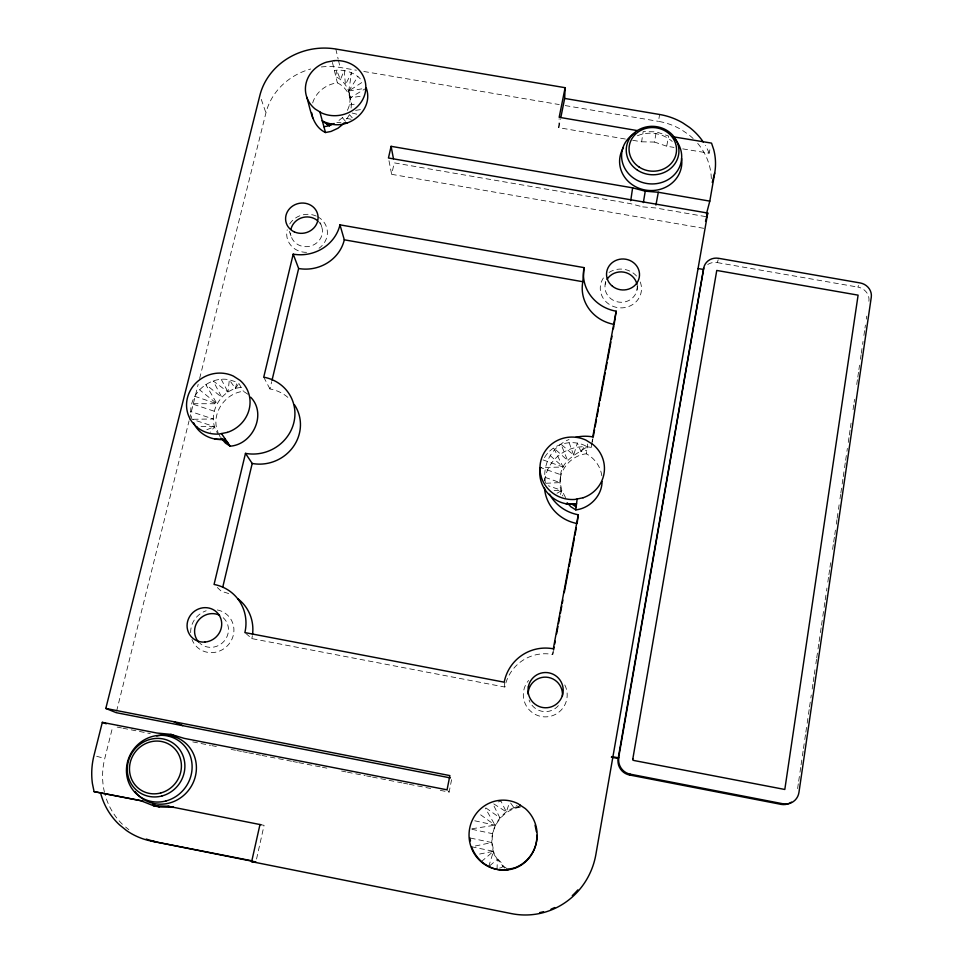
<?xml version="1.0" encoding="UTF-8"?>
<svg xmlns="http://www.w3.org/2000/svg" width="963" height="963" viewBox="0 0 963 963"><rect width="100%" height="100%" fill="white"/><g stroke="black" fill="none" stroke-linecap="round" stroke-linejoin="round"><path stroke-width="0.72" stroke-dasharray="4.82 3.61" d="M497.028 869.493L497.377 859.321C483.727 839.555 496.511 809.967 520.104 805.983M625.348 139.033L558.781 127.682L559.118 118.774M544.468 457.654C552.63 443.245 573.129 438.358 587.201 446.772C576.548 454.139 562.585 459.941 560.538 474.615C559.804 481.789 559.359 489.469 562.837 496.017M347.354 110.372C353.746 98.443 348.064 82.421 335.894 76.751L336.532 70.13C346.03 69.697 355.973 73.116 361.98 80.748M351.086 108.085L351.459 103.884L348.714 91.004L351.567 72.682L345.428 84.732L344.26 70.504L340.457 79.508L336.532 70.13L334.402 70.552M245.866 633.437L251.812 638.601L504.853 687.052A41.337 41.12 64.4 0 1 552.75 654.467L553.027 651.638M241.147 387.403C219.997 389.221 205.564 415.522 217.831 433.663M214.075 411.165L191.625 403.702L216.976 403.75L205.733 384.466L221.731 397.238L213.184 380.939L228.014 392.049L229.338 379.771C207.478 375.221 185.077 397.37 192.01 419.29L214.508 426.657L210.416 432.17M605.185 284.254L605.534 281.437M601.815 475.746C600.539 466.501 594.544 458.111 586.286 453.79L587.55 444.063M544.625 480.898A39.904 38.713 8 0 1 591.294 447.398L592.582 438.213M797.605 788.601L798.471 782.654M798.688 781.174L799.772 773.746M799.988 772.254L800.867 766.319M801.084 764.827L802.167 757.4M802.384 755.919L803.25 749.972M803.467 748.492L804.562 741.065M804.779 739.572L805.646 733.625M805.862 732.145L806.946 724.718M807.163 723.225L808.258 715.798M808.475 714.317L809.341 708.371M809.558 706.89L810.641 699.463M810.858 697.97L811.291 694.997M812.17 689.063L813.037 683.116M813.254 681.635L814.12 675.689M814.337 674.208L814.987 669.742M815.866 663.808L816.516 659.342M816.732 657.861L817.816 650.434M818.032 648.942L818.899 643.007M819.128 641.514L820.211 634.087M820.428 632.607L821.295 626.66M821.511 625.18L822.595 617.74M822.823 616.26L823.907 608.833M824.123 607.352L824.99 601.406M825.207 599.913L826.29 592.486M826.519 591.005L826.952 588.032M827.819 582.085L828.686 576.151M828.902 574.658L829.769 568.724M829.986 567.231L830.648 562.777M832.598 549.404L833.464 543.457M833.681 541.976L834.56 536.03M834.777 534.549L835.427 530.095M836.293 524.149L836.943 519.695M837.16 518.202L838.255 510.775M838.472 509.295L839.122 504.829M839.989 498.894L840.639 494.428M840.855 492.948L841.951 485.521M842.168 484.028L843.034 478.093M843.251 476.601L844.334 469.174M844.551 467.693L845.43 461.746M845.646 460.266L846.73 452.839M846.946 451.346L847.38 448.373M848.247 442.438L849.125 436.492M849.342 435.011L850.209 429.065M850.425 427.572L851.075 423.118M853.037 409.744L853.904 403.81M854.121 402.317L854.554 399.344M856.733 384.49L857.6 378.555M857.816 377.063L858.683 371.116M858.9 369.636L859.55 365.182M860.428 359.235L861.078 354.781M861.295 353.289L862.379 345.861M862.595 344.381L863.029 341.408M863.907 335.461L864.774 329.527M864.991 328.034L865.424 325.061M866.291 319.126L866.724 316.153M632.751 140.285L641.623 141.802L643.164 131.582L656.236 131.847L668.587 136.036L666.709 146.207L674.004 147.411M705.723 216.615L655.394 207.936L642.634 206.876L643.115 204.024M666.709 146.207L654.515 142.067L656.236 131.847M693.155 138.552A63.414 58.514 5.4 0 0 688.088 134.206L681.395 129.692A63.414 58.514 5.4 0 0 658.463 121.362L659.619 114.489M637.012 289.851L637.771 285.662M552.75 654.467L553.304 651.53M591.294 447.398L592.113 443.004M592.377 441.536L592.931 438.61M440.296 790.358L449.131 792.092L451.876 778.212M558.781 127.682L560.538 118.906M256.543 859.032L264.079 825.351L259.986 824.497M703.676 228.303L391.652 174.327L394.24 162.867L630.308 203.602L642.634 206.876M287.853 397.358A39.676 37.545 -24.3 0 0 269.953 388.944L271.686 381.697M682.767 148.868L709.069 153.201L710.477 147.435M235.393 388.546L236.958 382.203L229.338 379.771L235.393 388.546L238.812 383.394L236.958 382.203M104.473 792.356A71.515 67.723 -54 0 1 104.75 758.579L112.827 726.246M116.583 711.212L189.073 420.807M189.434 419.35L198.173 384.321M199.63 378.483L265.932 112.888A62.643 57.13 -10.9 0 1 310.724 68.999M707.733 264.512A12.916 12.062 11.1 0 1 717.315 262.598L718.181 259.745M565.606 497.642L561.838 490.456L560.117 482.607L560.538 474.615L540.387 467.524L563.078 467.031L553.641 447.855L567.544 460.362L561.02 444.244L573.635 455.066L577.367 443.052L580.942 451.478L586.732 450.311M488.674 866.628L493.489 851.304L471.617 846.778L491.756 842.541L469.908 837.954M560.297 477.913C562.922 465.526 573.539 455.186 586.286 453.79M493.766 803.888L506.333 811.881L509.355 803.07M560.394 494.488L561.838 490.456L548.38 485.797M349.268 114.91L345.308 121.386M312.662 102.957C315.864 92.063 326.252 84.154 337.375 82.866C345.512 86.742 350.58 95.072 351.459 103.884M868.903 301.299A13.085 12.098 18.7 0 0 857.816 287.07L860.091 282.929M350.496 99.442L348.714 91.004L357.959 76.534M580.942 451.478L585.251 445.544M481.331 861.632L493.489 851.304L478.286 854.313M489.758 865.713L497.377 859.321L504.504 868.036M510.643 803.034L514.073 807.921L517.071 805.441M351.146 119.268L342.395 117.679L336.472 122.433L340.974 122.71M350.099 97.022L348.714 91.004L362.991 81.795M557.023 493.249L561.838 490.456L552.882 490.588M499.484 868.108C510.595 865.966 491.985 857.925 493.814 851.557C492.538 845.755 491.539 840.001 492.623 834.042C495.427 820.681 506.394 808.896 520.285 807.259M206.864 429.703L214.508 426.657L196.801 426.368M498.208 801.89L501.061 801.288L506.333 811.881M514.073 807.921L518.973 806.886M248.165 394.373L243.458 391.339C224.548 393.048 210.115 414.957 218.144 432.616M348.714 91.004L366.313 88.127L350.087 97.901L361.847 96.023M349.449 104.967L356.804 103.823M471.918 828.758L495.054 825.183L485.424 808.378M355.648 110.36L363.003 109.228M545.913 483.27L560.117 482.607L539.93 475.566M193.419 419.266L213.232 418.977L190.746 411.562M641.623 141.802L654.515 142.067M321.353 66.953A62.643 57.13 -10.9 0 1 340.132 67.47L356.418 70.227M363.821 71.479L559.262 104.57M565.185 105.569L658.463 121.362M717.315 262.598L857.816 287.07M117.149 727.089L121.458 727.932M122.903 728.221L150.24 733.565M192.769 741.895L210.452 745.362M211.92 745.651L216.338 746.506M231.072 749.395L235.49 750.261M236.97 750.55L241.388 751.417M242.857 751.706L247.286 752.572M248.755 752.861L254.653 754.017M256.122 754.306L260.54 755.161M262.02 755.449L291.488 761.227M292.957 761.516L297.374 762.383M298.855 762.672L320.956 766.993M322.424 767.282L326.842 768.149M341.576 771.038L345.994 771.905M347.474 772.182L365.158 775.648M366.626 775.937L371.044 776.804M372.525 777.093L396.094 781.703M397.563 781.992L401.992 782.859M403.461 783.148L407.879 784.014M409.359 784.303L431.46 788.637M471.93 829.299L492.298 833.633M474.735 820.789L495.054 825.183L479.345 813.879M352.109 113.032L360.03 115.006M96.673 756.256L104.75 758.579M194.574 396.25L216.976 403.75L199.389 389.69M542.963 459.893L563.078 467.031L547.49 453.188M503.18 866.038L508.44 869.613M485.858 807.897L499.845 817.768L493.176 804.418M125.611 827.036L128.849 829.673M217.337 587.514L221.683 591.607A41.421 39.519 -42.2 0 1 231.529 594.869M447.759 790.587L449.131 792.092M349.533 114.753L352.253 117.787M342.395 117.679L346.054 121.988M238.812 383.394L243.458 391.339M221.225 379.338L228.014 392.049M263.73 377.183L269.953 388.944M218.697 433.783L220.346 437.262M289.309 231.325L291.32 236.729M569.109 442.607L573.635 455.066M261.286 99.406L265.932 112.888M709.069 153.201L708.78 152.359A63.991 58.984 5.4 0 0 705.313 145.317M320.414 222.718L321.726 226.823M332.428 62.414L337.375 82.866M335.822 49.029L338.145 58.96M338.47 60.38L340.132 67.47M388.98 160.725L391.652 174.327M504.203 682.177L504.853 687.052M122.385 824.256A71.515 67.723 -54 0 1 105.123 794.872M697.706 143.379A63.414 58.514 5.4 0 1 711.32 180.237M252.33 636.001A41.421 39.519 -42.2 0 1 251.812 638.601M564.787 684.91A22.053 21.932 64.3 0 1 557.685 713.065A22.053 21.932 64.3 0 1 528.916 709.502A22.053 21.932 64.3 0 1 528.615 680.432M217.313 609.952A22.089 21.078 -42.2 0 1 228.46 644.656A22.089 21.078 -42.2 0 1 191.974 639.456M190.662 632.631A22.089 21.078 -42.2 0 1 206.154 610.771M317.609 216.711A20.428 18.923 -14.1 0 1 319.054 248.249M306.547 252.33A20.428 18.923 -14.1 0 1 287.203 229.772M289.694 223.958A20.428 18.923 -14.1 0 1 316.454 216.145M640.239 281.978A20.644 19.404 5.6 0 1 618.005 307.666A20.644 19.404 5.6 0 1 604.258 276.79M609.049 272.445A20.644 19.404 5.6 0 1 636.928 276.453M545.455 482.981A40.879 39.591 7.7 0 1 569.001 439.501M637.374 135.771A31.141 28.661 5.3 0 1 672.222 141.453M317.309 220.491A15.998 14.818 -14.1 0 1 313.216 245.084A15.998 14.818 -14.1 0 1 290.609 232.926M637.181 285.879A16.166 15.191 5.6 0 1 619.004 302.129A16.166 15.191 5.6 0 1 605.92 281.702M223.163 617.68A17.298 16.503 -42.2 0 1 223.825 641.49A17.298 16.503 -42.2 0 1 199.835 643.236M558.371 705.626A17.262 17.178 64 0 1 529.06 700.005"/><path stroke-width="1.44" d="M560.839 117.438L564.667 98.431L565.125 87.693L335.822 49.029A64.076 58.274 -10.8 0 0 259.89 95.361L105.81 708.443L116.21 712.668L450.407 777.923M602.056 481.56C601.971 495.776 589.765 508.32 575.802 509.884L570.83 506.731L567.159 502.746M536.776 835.294C537.667 851.653 525.076 867.747 508.62 869.709L507.946 869.36M540.387 467.524C536.054 487.964 556.313 507.73 576.56 503.733M584.06 267.618A39.615 37.16 5.5 0 0 616.164 311.205L614.177 324.411A38.701 36.377 5.6 0 1 582.832 281.726L584.06 267.618L339.963 224.848A39.206 36.221 -14 0 1 293.209 254.148L263.73 377.183A40.627 38.376 -24 0 1 293.884 422.468A40.627 38.376 -24 0 1 245.481 453.368L214.063 584.457A42.456 40.446 -41.8 0 1 244.879 632.583L504.203 682.177A42.36 42.143 61.2 0 1 553.304 648.809L578.269 514.76A40.879 39.591 7.7 0 1 549.512 494.175M575.802 509.884L577.138 498.978M578.269 514.76L577.126 523.523A39.904 38.713 8 0 1 544.504 488.133M630.729 200.737L632.619 187.845L391.11 146.328L388.45 158.004L707.733 213.052L595.892 854.386A73.754 71.888 87.3 0 1 511.522 913.622L251.644 861.668L259.986 824.497M643.356 202.591L645.246 191.18L632.619 187.845M706.469 213.798L709.803 201.123L714.702 173.075A64.882 59.718 5.3 0 0 713.752 149.747L711.537 143.114L673.029 136.77M611.336 757.171L618.162 758.495A14.12 13.807 62.5 0 0 629.465 774.974L781.041 804.358L782.931 803.768A14.505 13.879 54.9 0 0 798.953 792.393L871.274 297.242A13.181 12.17 18.6 0 0 860.091 282.929L718.615 258.313A13.013 12.134 11 0 0 703.748 268.015L618.607 757.881L611.746 756.557M618.162 758.495L703.748 268.015M616.164 311.205L592.763 436.901A40.879 39.591 7.7 0 0 575.621 437.346M553.569 650.061L554.122 647.112M554.664 644.175L555.218 641.226M556.59 633.871L557.95 626.516M558.504 623.567L559.876 616.212M560.418 613.275L561.79 605.92M562.332 602.97L562.886 600.033M564.258 592.678L568.639 569.133M569.181 566.184L570.553 558.829M571.095 555.892L574.381 538.233M574.935 535.296L576.307 527.929M593.196 437.154L594.556 429.823M595.11 426.898L596.47 419.579M597.012 416.654L598.372 409.323M598.926 406.398L599.468 403.473M600.009 400.548L605.185 372.729M605.739 369.792L607.099 362.473M607.641 359.548L610.915 341.973M611.457 339.048L611.999 336.123M613.359 328.792L613.913 325.867M655.923 205.083L658.307 192.263L709.803 201.123M565.125 87.693L559.166 117.293L637.265 130.583M222.73 587.237L252.21 463.468L245.481 453.368M272.035 380.241L298.638 268.508L293.209 254.148M105.81 708.443L449.877 775.6L447.061 789.829L184.234 738.38L170.872 734.372L156.873 733.024L102.319 722.346L93.989 755.486A73.357 69.372 -53.5 0 0 92.412 783.557L94.085 791.634L143.403 801.216M712.259 182.44L714.702 173.075M705.518 221.37L707.733 213.052M629.465 774.974L630.211 774.168L782.931 803.768M343.839 123.517L337.953 128.248L330.983 131.45L325.506 132.521C312 126.249 310.7 109.722 306.788 97.227M193.671 422.817C198.691 434.614 212.823 441.379 225.27 439.056M323.929 126.743L329.442 125.672L331.465 124.179C351.483 128.464 373.632 108.699 366.313 88.127M329.442 125.672L322.316 120.869L329.442 125.672L334.125 123.517M471.617 846.778C476.577 861.668 492.55 872.43 508.247 869.517M221.189 438.237L225.45 443.088L230.181 446.182C252.667 444.545 267.148 414.162 250.717 397.25M505.828 870.022L508.44 869.613M565.943 503.745L573.238 504.01M94.085 791.634L140.478 800.566L153.683 805.802L168.056 806.224L261.154 824.773M153.683 805.802L159.352 806.934L173.521 807.343L168.056 806.224M214.809 439.068L222.971 439.537L227.737 442.643L222.995 439.513M343.972 122.891L346.969 123.071M251.644 861.668L255.881 861.969L151.179 841.036A72.237 68.373 -53.8 0 1 126.358 830.419L119.364 824.725A72.237 68.373 -53.8 0 1 100.862 794.006L100.646 792.982M645.246 191.18L658.307 192.263M151.179 841.036L252.342 860.898M564.667 98.431L659.619 114.489A63.991 58.984 5.4 0 1 682.767 122.879L689.52 127.429A63.991 58.984 5.4 0 1 703.219 141.958M698.247 268.545L703.351 269.435M298.638 268.508A38.303 35.487 -14.1 0 0 344.309 239.811L582.832 281.726M324.11 121.964L331.465 124.179M102.319 722.346L106.255 723.803M152.852 804.358L159.352 806.934M170.872 734.372L175.928 736.43M173.906 721.732L182.669 725.645M571.155 503.649L576.175 506.839L574.285 504.203M221.466 433.567L230.181 446.182M339.963 224.848L344.309 239.811M319.86 111.901L325.506 132.521M535.079 825.183L536.427 831.767M469.908 837.954L470.474 840.904M311.771 112.936L312.77 118.184M391.11 146.328L393.458 158.739M519.972 804.996L520.104 805.983M577.848 889.884A71.912 70.094 87.3 0 1 572.275 895.65M554.7 907.543A71.912 70.094 87.3 0 1 551.041 909.144M543.505 911.684A71.912 70.094 87.3 0 1 539.641 912.623M154.971 841.433A71.515 67.723 -54 0 1 146.28 839.074M791.442 802.155A14.397 13.783 55 0 1 781.041 804.358M630.211 774.168A14.228 13.915 62.2 0 1 618.824 757.58M156.74 735.937A35.21 33.296 -53.6 0 1 194.646 756.918A35.21 33.296 -53.6 0 1 178.119 799.398A35.21 33.296 -53.6 0 1 135.073 791.61M294.389 404.677A39.676 37.545 -24.3 0 1 293.173 446.904A39.676 37.545 -24.3 0 1 252.21 463.468M237.813 598.733A41.421 39.519 -42.2 0 1 252.523 634.677M681.551 158.438A31.141 28.661 5.3 0 1 645.041 189.988A31.141 28.661 5.3 0 1 623.422 147.688M672.427 136.565A30.07 27.65 5.3 0 1 671.705 177.156A30.07 27.65 5.3 0 1 627.792 172.762A30.07 27.65 5.3 0 1 635.243 132.846M290.995 229.05A15.998 14.818 -14.1 0 1 317.309 220.491M607.099 279.33A16.166 15.191 5.6 0 1 623.868 272.144A16.166 15.191 5.6 0 1 636.988 284.567M198.811 642.225A17.298 16.503 -42.2 0 1 198.258 620.617A17.298 16.503 -42.2 0 1 219.588 615.273M528.097 694.094A17.262 17.178 64 0 1 546.214 677.158A17.262 17.178 64 0 1 562.404 696.08M632.835 758.868L632.823 760.036L633.955 760.505L784.809 789.467L858.105 295.147L716.761 270.447L632.835 758.868M514.254 868.024L505.503 869.878A34.909 34.054 -88.8 0 1 469.643 828.517A34.909 34.054 -88.8 0 1 517.913 803.611L525.317 808.583A34.909 34.054 -88.8 0 1 536.547 841.554A34.909 34.054 -88.8 0 1 514.254 868.024M583.096 497.775L574.839 499.448A32.261 31.237 5.6 0 1 540.472 462.541A32.261 31.237 5.6 0 1 585.937 440.115L593.003 444.545A32.261 31.237 5.6 0 1 603.945 474.025A32.261 31.237 5.6 0 1 583.096 497.775M227.4 432.375L219.179 434.024A32.104 30.154 -25.1 0 1 187.4 397.984A32.104 30.154 -25.1 0 1 233.347 376.064L240.052 380.385A32.104 30.154 -25.1 0 1 249.212 409.179A32.104 30.154 -25.1 0 1 227.4 432.375M334.257 60.645L326.529 62.126A30.298 27.482 -10 0 0 315.19 109.048L321.666 112.996A30.298 27.482 -10 0 0 365.133 93.182A30.298 27.482 -10 0 0 334.257 60.645M166.105 800.915A34.042 32.176 -53.4 0 0 183.692 745.037A34.042 32.176 -53.4 0 0 128.043 760.084A34.042 32.176 -53.4 0 0 166.105 800.915M162.049 795.944A29.853 28.216 -53.3 0 0 177.517 746.951A29.853 28.216 -53.3 0 0 128.693 760.12A29.853 28.216 -53.3 0 0 162.049 795.944M160.809 792.946A26.916 25.435 -53.2 0 0 174.772 748.781A26.916 25.435 -53.2 0 0 130.751 760.638A26.916 25.435 -53.2 0 0 160.809 792.946M528.338 686.86A17.647 17.563 61.1 0 0 551.486 706.794A17.647 17.563 61.1 0 0 557.047 676.796A17.647 17.563 61.1 0 0 528.338 686.86M612.468 286.264A16.503 15.48 5.5 0 0 639.276 277.296A16.503 15.48 5.5 0 0 617.307 259.878A16.503 15.48 5.5 0 0 612.468 286.264M294.317 231.89A16.335 15.095 -14 0 0 318.079 216.988A16.335 15.095 -14 0 0 293.113 205.709A16.335 15.095 -14 0 0 294.317 231.89M204.878 642.056A17.695 16.853 -41.7 0 0 219.155 615.152A17.695 16.853 -41.7 0 0 189.157 617.415A17.695 16.853 -41.7 0 0 204.878 642.056M637.434 170.15A26.362 24.207 5.2 0 0 678.831 153.093A26.362 24.207 5.2 0 0 641.514 128.416A26.362 24.207 5.2 0 0 637.434 170.15M639.119 167.044A23.762 21.824 5.2 0 0 676.435 151.685A23.762 21.824 5.2 0 0 642.803 129.427A23.762 21.824 5.2 0 0 639.119 167.044"/></g></svg>
